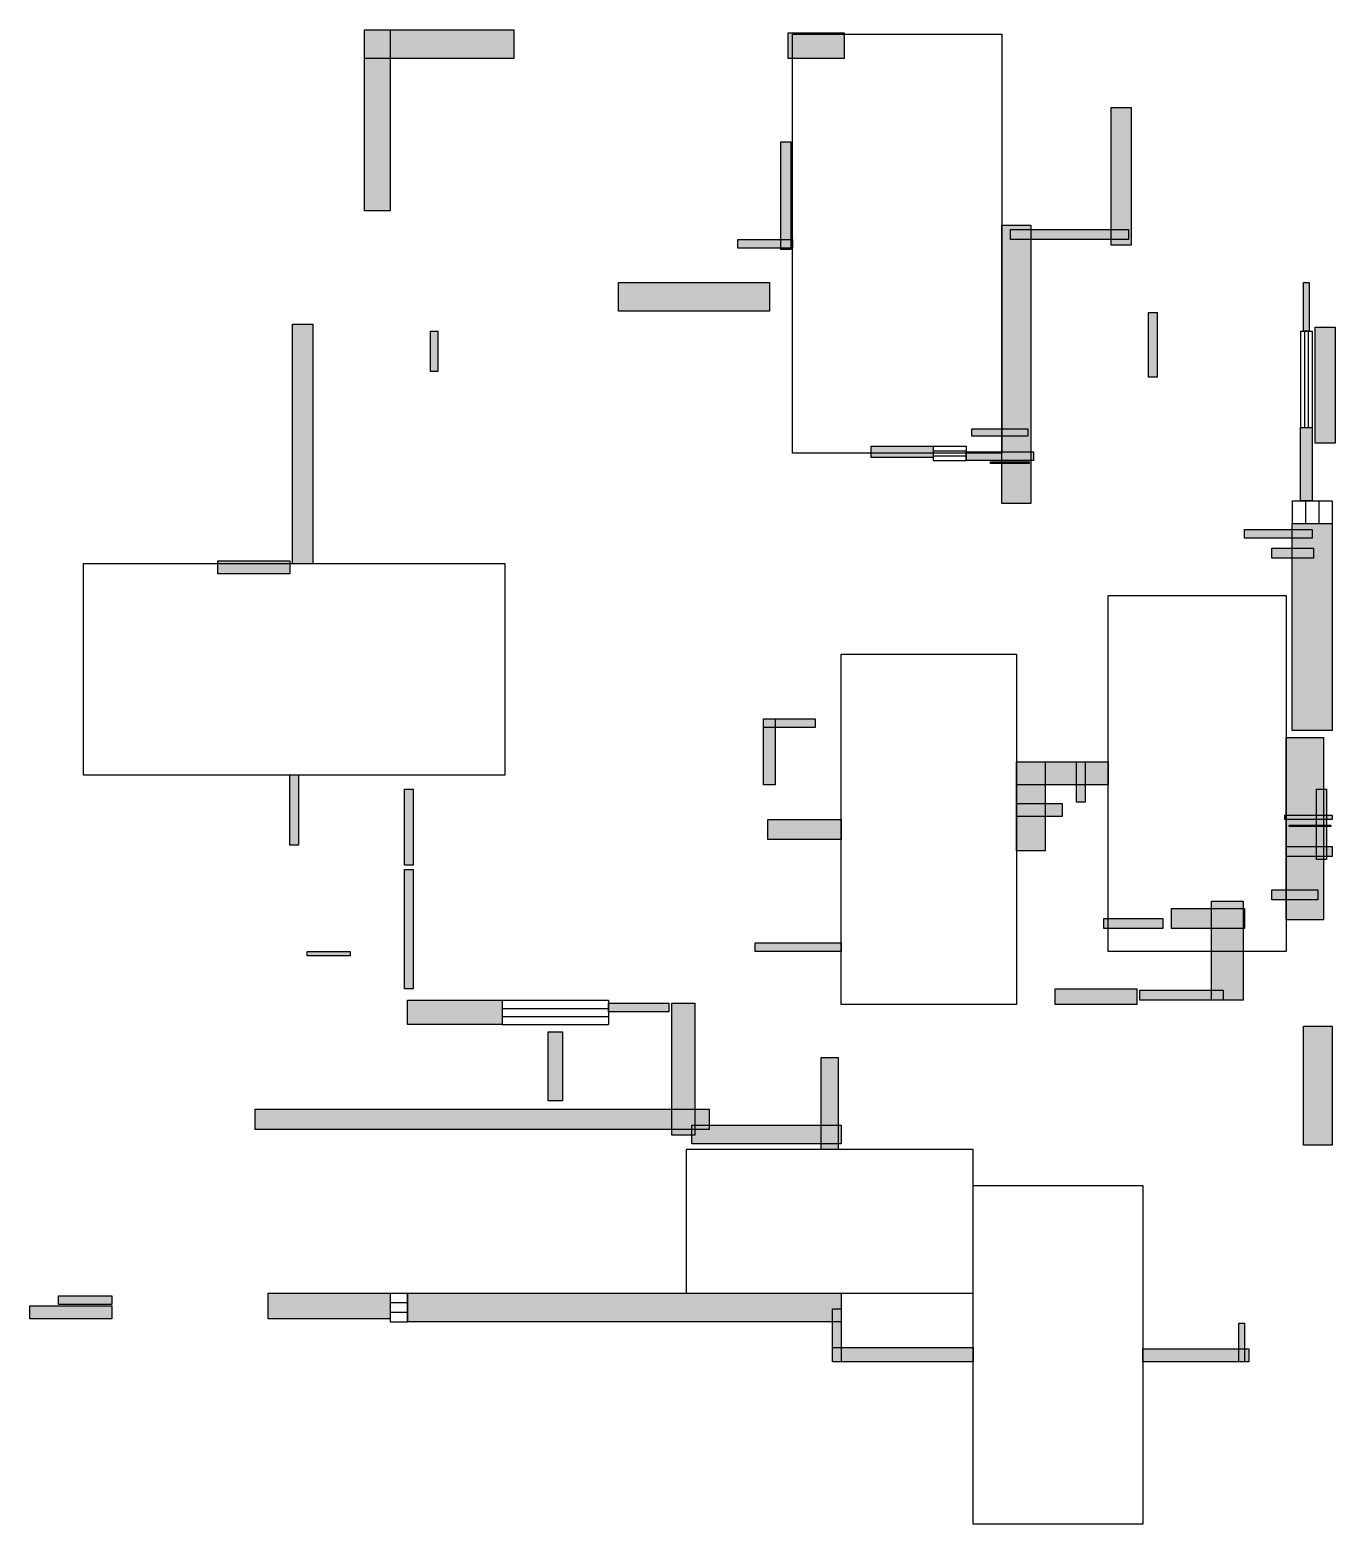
# Model space of a CAD drawing. Header units: centimetres. Extents: x 151 to 951, y -67 to 849.
import ezdxf

# ---------------------------------------------------------------- set-up
doc = ezdxf.new("R2010")
doc.units = ezdxf.units.CM
for name, color, linetype in [('DOORZONE', 2, 'Continuous'), ('WALL', 7, 'Continuous'), ('WINDOW', 5, 'Continuous')]:
    doc.layers.add(name, color=color, linetype=linetype)

msp = doc.modelspace()

# ---------------------------------------------------------------- hatches: boundary and pattern name
at = {"layer": 'WALL'}
h = msp.add_hatch(color=256, dxfattribs=at)
h.dxf.hatch_style = 1
h.paths.add_polyline_path([(356.4, 849.2), (447.92, 849.2), (447.92, 831.6), (356.4, 831.6)])
h = msp.add_hatch(color=256, dxfattribs=at)
h.dxf.hatch_style = 1
h.paths.add_polyline_path([(356.4, 849.2), (372.24, 849.2), (372.24, 738.32), (356.4, 738.32)])
h = msp.add_hatch(color=256, dxfattribs=at)
h.dxf.hatch_style = 1
h.paths.add_polyline_path([(616, 847.44), (650.32, 847.44), (650.32, 831.6), (616, 831.6)])
h = msp.add_hatch(color=256, dxfattribs=at)
h.dxf.hatch_style = 1
h.paths.add_polyline_path([(814, 801.68), (826.32, 801.68), (826.32, 717.2), (814, 717.2)])
h = msp.add_hatch(color=256, dxfattribs=at)
h.dxf.hatch_style = 1
h.paths.add_polyline_path([(611.6, 780.56), (617.76, 780.56), (617.76, 714.56), (611.6, 714.56)])
h = msp.add_hatch(color=256, dxfattribs=at)
h.dxf.hatch_style = 1
h.paths.add_polyline_path([(747.12, 729.52), (764.72, 729.52), (764.72, 558.8), (747.12, 558.8)])
h = msp.add_hatch(color=256, dxfattribs=at)
h.dxf.hatch_style = 1
h.paths.add_polyline_path([(752.4, 726.88), (824.56, 726.88), (824.56, 720.72), (752.4, 720.72)])
h = msp.add_hatch(color=256, dxfattribs=at)
h.dxf.hatch_style = 1
h.paths.add_polyline_path([(585.2, 720.72), (618.64, 720.72), (618.64, 715.44), (585.2, 715.44)])
h = msp.add_hatch(color=256, dxfattribs=at)
h.dxf.hatch_style = 1
h.paths.add_polyline_path([(512.16, 694.32), (604.56, 694.32), (604.56, 676.72), (512.16, 676.72)])
h = msp.add_hatch(color=256, dxfattribs=at)
h.dxf.hatch_style = 1
h.paths.add_polyline_path([(931.92, 694.32), (935.44, 694.32), (935.44, 664.4), (931.92, 664.4)])
h = msp.add_hatch(color=256, dxfattribs=at)
h.dxf.hatch_style = 1
h.paths.add_polyline_path([(312.4, 668.8), (324.72, 668.8), (324.72, 521.84), (312.4, 521.84)])
h = msp.add_hatch(color=256, dxfattribs=at)
h.dxf.hatch_style = 1
h.paths.add_polyline_path([(836.88, 675.84), (842.16, 675.84), (842.16, 636.24), (836.88, 636.24)])
h = msp.add_hatch(color=256, dxfattribs=at)
h.dxf.hatch_style = 1
h.paths.add_polyline_path([(396.88, 664.4), (401.28, 664.4), (401.28, 639.76), (396.88, 639.76)])
h = msp.add_hatch(color=256, dxfattribs=at)
h.dxf.hatch_style = 1
h.paths.add_polyline_path([(938.96, 667.04), (951.28, 667.04), (951.28, 595.76), (938.96, 595.76)])
h = msp.add_hatch(color=256, dxfattribs=at)
h.dxf.hatch_style = 1
h.paths.add_polyline_path([(930.16, 605.44), (937.2, 605.44), (937.2, 560.56), (930.16, 560.56)])
h = msp.add_hatch(color=256, dxfattribs=at)
h.dxf.hatch_style = 1
h.paths.add_polyline_path([(728.64, 604.56), (762.96, 604.56), (762.96, 600.16), (728.64, 600.16)])
h = msp.add_hatch(color=256, dxfattribs=at)
h.dxf.hatch_style = 1
h.paths.add_polyline_path([(667.04, 594), (704.88, 594), (704.88, 586.96), (667.04, 586.96)])
h = msp.add_hatch(color=256, dxfattribs=at)
h.dxf.hatch_style = 1
h.paths.add_polyline_path([(725.12, 590.48), (766.48, 590.48), (766.48, 585.2), (725.12, 585.2)])
h = msp.add_hatch(color=256, dxfattribs=at)
h.dxf.hatch_style = 1
h.paths.add_polyline_path([(740.08, 584.32), (763.84, 584.32), (763.84, 583.44), (740.08, 583.44)])
h = msp.add_hatch(color=256, dxfattribs=at)
h.dxf.hatch_style = 1
h.paths.add_polyline_path([(895.84, 542.96), (937.2, 542.96), (937.2, 537.68), (895.84, 537.68)])
h = msp.add_hatch(color=256, dxfattribs=at)
h.dxf.hatch_style = 1
h.paths.add_polyline_path([(924.88, 546.48), (949.52, 546.48), (949.52, 419.76), (924.88, 419.76)])
h = msp.add_hatch(color=256, dxfattribs=at)
h.dxf.hatch_style = 1
h.paths.add_polyline_path([(912.56, 531.52), (938.08, 531.52), (938.08, 525.36), (912.56, 525.36)])
h = msp.add_hatch(color=256, dxfattribs=at)
h.dxf.hatch_style = 1
h.paths.add_polyline_path([(266.64, 523.6), (310.64, 523.6), (310.64, 515.68), (266.64, 515.68)])
h = msp.add_hatch(color=256, dxfattribs=at)
h.dxf.hatch_style = 1
h.paths.add_polyline_path([(601.04, 426.8), (632.72, 426.8), (632.72, 421.52), (601.04, 421.52)])
h = msp.add_hatch(color=256, dxfattribs=at)
h.dxf.hatch_style = 1
h.paths.add_polyline_path([(601.04, 426.8), (608.08, 426.8), (608.08, 386.32), (601.04, 386.32)])
h = msp.add_hatch(color=256, dxfattribs=at)
h.dxf.hatch_style = 1
h.paths.add_polyline_path([(921.36, 415.36), (944.24, 415.36), (944.24, 303.6), (921.36, 303.6)])
h = msp.add_hatch(color=256, dxfattribs=at)
h.dxf.hatch_style = 1
h.paths.add_polyline_path([(755.92, 400.4), (812.24, 400.4), (812.24, 386.32), (755.92, 386.32)])
h = msp.add_hatch(color=256, dxfattribs=at)
h.dxf.hatch_style = 1
h.paths.add_polyline_path([(755.92, 400.4), (773.52, 400.4), (773.52, 345.84), (755.92, 345.84)])
h = msp.add_hatch(color=256, dxfattribs=at)
h.dxf.hatch_style = 1
h.paths.add_polyline_path([(792.88, 400.4), (798.16, 400.4), (798.16, 375.76), (792.88, 375.76)])
h = msp.add_hatch(color=256, dxfattribs=at)
h.dxf.hatch_style = 1
h.paths.add_polyline_path([(310.64, 392.48), (315.92, 392.48), (315.92, 349.36), (310.64, 349.36)])
h = msp.add_hatch(color=256, dxfattribs=at)
h.dxf.hatch_style = 1
h.paths.add_polyline_path([(381.04, 383.68), (386.32, 383.68), (386.32, 337.04), (381.04, 337.04)])
h = msp.add_hatch(color=256, dxfattribs=at)
h.dxf.hatch_style = 1
h.paths.add_polyline_path([(939.84, 383.68), (946, 383.68), (946, 340.56), (939.84, 340.56)])
h = msp.add_hatch(color=256, dxfattribs=at)
h.dxf.hatch_style = 1
h.paths.add_polyline_path([(755.92, 374.88), (784.08, 374.88), (784.08, 366.96), (755.92, 366.96)])
h = msp.add_hatch(color=256, dxfattribs=at)
h.dxf.hatch_style = 1
h.paths.add_polyline_path([(920.48, 367.84), (949.52, 367.84), (949.52, 365.2), (920.48, 365.2)])
h = msp.add_hatch(color=256, dxfattribs=at)
h.dxf.hatch_style = 1
h.paths.add_polyline_path([(603.68, 365.2), (648.56, 365.2), (648.56, 352.88), (603.68, 352.88)])
h = msp.add_hatch(color=256, dxfattribs=at)
h.dxf.hatch_style = 1
h.paths.add_polyline_path([(923.12, 361.68), (948.64, 361.68), (948.64, 360.8), (923.12, 360.8)])
h = msp.add_hatch(color=256, dxfattribs=at)
h.dxf.hatch_style = 1
h.paths.add_polyline_path([(921.36, 348.48), (949.52, 348.48), (949.52, 342.32), (921.36, 342.32)])
h = msp.add_hatch(color=256, dxfattribs=at)
h.dxf.hatch_style = 1
h.paths.add_polyline_path([(381.04, 334.4), (386.32, 334.4), (386.32, 261.36), (381.04, 261.36)])
h = msp.add_hatch(color=256, dxfattribs=at)
h.dxf.hatch_style = 1
h.paths.add_polyline_path([(912.56, 322.08), (940.72, 322.08), (940.72, 315.92), (912.56, 315.92)])
h = msp.add_hatch(color=256, dxfattribs=at)
h.dxf.hatch_style = 1
h.paths.add_polyline_path([(875.6, 315.04), (894.96, 315.04), (894.96, 254.32), (875.6, 254.32)])
h = msp.add_hatch(color=256, dxfattribs=at)
h.dxf.hatch_style = 1
h.paths.add_polyline_path([(809.6, 304.48), (845.68, 304.48), (845.68, 298.32), (809.6, 298.32)])
h = msp.add_hatch(color=256, dxfattribs=at)
h.dxf.hatch_style = 1
h.paths.add_polyline_path([(850.96, 310.64), (895.84, 310.64), (895.84, 298.32), (850.96, 298.32)])
h = msp.add_hatch(color=256, dxfattribs=at)
h.dxf.hatch_style = 1
h.paths.add_polyline_path([(321.2, 284.24), (347.6, 284.24), (347.6, 281.6), (321.2, 281.6)])
h = msp.add_hatch(color=256, dxfattribs=at)
h.dxf.hatch_style = 1
h.paths.add_polyline_path([(595.76, 289.52), (648.56, 289.52), (648.56, 284.24), (595.76, 284.24)])
h = msp.add_hatch(color=256, dxfattribs=at)
h.dxf.hatch_style = 1
h.paths.add_polyline_path([(779.68, 261.36), (829.84, 261.36), (829.84, 251.68), (779.68, 251.68)])
h = msp.add_hatch(color=256, dxfattribs=at)
h.dxf.hatch_style = 1
h.paths.add_polyline_path([(831.6, 260.48), (882.64, 260.48), (882.64, 254.32), (831.6, 254.32)])
h = msp.add_hatch(color=256, dxfattribs=at)
h.dxf.hatch_style = 1
h.paths.add_polyline_path([(382.8, 254.32), (440.88, 254.32), (440.88, 239.36), (382.8, 239.36)])
h = msp.add_hatch(color=256, dxfattribs=at)
h.dxf.hatch_style = 1
h.paths.add_polyline_path([(506, 252.56), (542.96, 252.56), (542.96, 247.28), (506, 247.28)])
h = msp.add_hatch(color=256, dxfattribs=at)
h.dxf.hatch_style = 1
h.paths.add_polyline_path([(544.72, 252.56), (558.8, 252.56), (558.8, 171.6), (544.72, 171.6)])
h = msp.add_hatch(color=256, dxfattribs=at)
h.dxf.hatch_style = 1
h.paths.add_polyline_path([(931.92, 238.48), (949.52, 238.48), (949.52, 165.44), (931.92, 165.44)])
h = msp.add_hatch(color=256, dxfattribs=at)
h.dxf.hatch_style = 1
h.paths.add_polyline_path([(469.04, 234.96), (477.84, 234.96), (477.84, 192.72), (469.04, 192.72)])
h = msp.add_hatch(color=256, dxfattribs=at)
h.dxf.hatch_style = 1
h.paths.add_polyline_path([(636.24, 219.12), (646.8, 219.12), (646.8, 162.8), (636.24, 162.8)])
h = msp.add_hatch(color=256, dxfattribs=at)
h.dxf.hatch_style = 1
h.paths.add_polyline_path([(289.52, 187.44), (567.6, 187.44), (567.6, 175.12), (289.52, 175.12)])
h = msp.add_hatch(color=256, dxfattribs=at)
h.dxf.hatch_style = 1
h.paths.add_polyline_path([(557.04, 177.76), (648.56, 177.76), (648.56, 166.32), (557.04, 166.32)])
h = msp.add_hatch(color=256, dxfattribs=at)
h.dxf.hatch_style = 1
h.paths.add_polyline_path([(297.44, 74.8), (372.24, 74.8), (372.24, 58.96), (297.44, 58.96)])
h = msp.add_hatch(color=256, dxfattribs=at)
h.dxf.hatch_style = 1
h.paths.add_polyline_path([(382.8, 74.8), (648.56, 74.8), (648.56, 57.2), (382.8, 57.2)])
h = msp.add_hatch(color=256, dxfattribs=at)
h.dxf.hatch_style = 1
h.paths.add_polyline_path([(151.36, 66.88), (201.52, 66.88), (201.52, 58.96), (151.36, 58.96)])
h = msp.add_hatch(color=256, dxfattribs=at)
h.dxf.hatch_style = 1
h.paths.add_polyline_path([(168.96, 73.04), (201.52, 73.04), (201.52, 67.76), (168.96, 67.76)])
h = msp.add_hatch(color=256, dxfattribs=at)
h.dxf.hatch_style = 1
h.paths.add_polyline_path([(643.28, 65.12), (648.56, 65.12), (648.56, 32.56), (643.28, 32.56)])
h = msp.add_hatch(color=256, dxfattribs=at)
h.dxf.hatch_style = 1
h.paths.add_polyline_path([(892.32, 56.32), (895.84, 56.32), (895.84, 32.56), (892.32, 32.56)])
h = msp.add_hatch(color=256, dxfattribs=at)
h.dxf.hatch_style = 1
h.paths.add_polyline_path([(643.28, 41.36), (729.52, 41.36), (729.52, 32.56), (643.28, 32.56)])
h = msp.add_hatch(color=256, dxfattribs=at)
h.dxf.hatch_style = 1
h.paths.add_polyline_path([(833.36, 40.48), (898.48, 40.48), (898.48, 32.56), (833.36, 32.56)])

# ---------------------------------------------------------------- linework, layer by layer
at = {"layer": 'DOORZONE'}
for points in [[(618.64, 846.56), (747.12, 846.56), (747.12, 589.6), (618.64, 589.6)], [(183.92, 521.84), (183.92, 392.48), (442.64, 392.48), (442.64, 521.84)], [(812.24, 502.48), (921.36, 502.48), (921.36, 284.24), (812.24, 284.24)], [(648.56, 466.4), (755.92, 466.4), (755.92, 251.68), (648.56, 251.68)], [(553.52, 162.8), (553.52, 74.8), (729.52, 74.8), (729.52, 162.8)], [(729.52, 140.8), (833.36, 140.8), (833.36, -66.88), (729.52, -66.88)]]:
    msp.add_lwpolyline(points, close=True, dxfattribs=at)
at = {"layer": 'WALL'}
for points in [[(356.4, 849.2), (447.92, 849.2), (447.92, 831.6), (356.4, 831.6)], [(356.4, 849.2), (372.24, 849.2), (372.24, 738.32), (356.4, 738.32)], [(616, 847.44), (650.32, 847.44), (650.32, 831.6), (616, 831.6)], [(814, 801.68), (826.32, 801.68), (826.32, 717.2), (814, 717.2)], [(611.6, 780.56), (617.76, 780.56), (617.76, 714.56), (611.6, 714.56)], [(747.12, 729.52), (764.72, 729.52), (764.72, 558.8), (747.12, 558.8)], [(752.4, 726.88), (824.56, 726.88), (824.56, 720.72), (752.4, 720.72)], [(585.2, 720.72), (618.64, 720.72), (618.64, 715.44), (585.2, 715.44)], [(512.16, 694.32), (604.56, 694.32), (604.56, 676.72), (512.16, 676.72)], [(931.92, 694.32), (935.44, 694.32), (935.44, 664.4), (931.92, 664.4)], [(312.4, 668.8), (324.72, 668.8), (324.72, 521.84), (312.4, 521.84)], [(836.88, 675.84), (842.16, 675.84), (842.16, 636.24), (836.88, 636.24)], [(396.88, 664.4), (401.28, 664.4), (401.28, 639.76), (396.88, 639.76)], [(938.96, 667.04), (951.28, 667.04), (951.28, 595.76), (938.96, 595.76)], [(930.16, 605.44), (937.2, 605.44), (937.2, 560.56), (930.16, 560.56)], [(728.64, 604.56), (762.96, 604.56), (762.96, 600.16), (728.64, 600.16)], [(667.04, 594), (704.88, 594), (704.88, 586.96), (667.04, 586.96)], [(725.12, 590.48), (766.48, 590.48), (766.48, 585.2), (725.12, 585.2)], [(740.08, 584.32), (763.84, 584.32), (763.84, 583.44), (740.08, 583.44)], [(895.84, 542.96), (937.2, 542.96), (937.2, 537.68), (895.84, 537.68)], [(924.88, 546.48), (949.52, 546.48), (949.52, 419.76), (924.88, 419.76)], [(912.56, 531.52), (938.08, 531.52), (938.08, 525.36), (912.56, 525.36)], [(266.64, 523.6), (310.64, 523.6), (310.64, 515.68), (266.64, 515.68)], [(601.04, 426.8), (632.72, 426.8), (632.72, 421.52), (601.04, 421.52)], [(601.04, 426.8), (608.08, 426.8), (608.08, 386.32), (601.04, 386.32)], [(921.36, 415.36), (944.24, 415.36), (944.24, 303.6), (921.36, 303.6)], [(755.92, 400.4), (812.24, 400.4), (812.24, 386.32), (755.92, 386.32)], [(755.92, 400.4), (773.52, 400.4), (773.52, 345.84), (755.92, 345.84)], [(792.88, 400.4), (798.16, 400.4), (798.16, 375.76), (792.88, 375.76)], [(310.64, 392.48), (315.92, 392.48), (315.92, 349.36), (310.64, 349.36)], [(381.04, 383.68), (386.32, 383.68), (386.32, 337.04), (381.04, 337.04)], [(939.84, 383.68), (946, 383.68), (946, 340.56), (939.84, 340.56)], [(755.92, 374.88), (784.08, 374.88), (784.08, 366.96), (755.92, 366.96)], [(920.48, 367.84), (949.52, 367.84), (949.52, 365.2), (920.48, 365.2)], [(603.68, 365.2), (648.56, 365.2), (648.56, 352.88), (603.68, 352.88)], [(923.12, 361.68), (948.64, 361.68), (948.64, 360.8), (923.12, 360.8)], [(921.36, 348.48), (949.52, 348.48), (949.52, 342.32), (921.36, 342.32)], [(381.04, 334.4), (386.32, 334.4), (386.32, 261.36), (381.04, 261.36)], [(912.56, 322.08), (940.72, 322.08), (940.72, 315.92), (912.56, 315.92)], [(875.6, 315.04), (894.96, 315.04), (894.96, 254.32), (875.6, 254.32)], [(809.6, 304.48), (845.68, 304.48), (845.68, 298.32), (809.6, 298.32)], [(850.96, 310.64), (895.84, 310.64), (895.84, 298.32), (850.96, 298.32)], [(321.2, 284.24), (347.6, 284.24), (347.6, 281.6), (321.2, 281.6)], [(595.76, 289.52), (648.56, 289.52), (648.56, 284.24), (595.76, 284.24)], [(779.68, 261.36), (829.84, 261.36), (829.84, 251.68), (779.68, 251.68)], [(831.6, 260.48), (882.64, 260.48), (882.64, 254.32), (831.6, 254.32)], [(382.8, 254.32), (440.88, 254.32), (440.88, 239.36), (382.8, 239.36)], [(506, 252.56), (542.96, 252.56), (542.96, 247.28), (506, 247.28)], [(544.72, 252.56), (558.8, 252.56), (558.8, 171.6), (544.72, 171.6)], [(931.92, 238.48), (949.52, 238.48), (949.52, 165.44), (931.92, 165.44)], [(469.04, 234.96), (477.84, 234.96), (477.84, 192.72), (469.04, 192.72)], [(636.24, 219.12), (646.8, 219.12), (646.8, 162.8), (636.24, 162.8)], [(289.52, 187.44), (567.6, 187.44), (567.6, 175.12), (289.52, 175.12)], [(557.04, 177.76), (648.56, 177.76), (648.56, 166.32), (557.04, 166.32)], [(297.44, 74.8), (372.24, 74.8), (372.24, 58.96), (297.44, 58.96)], [(382.8, 74.8), (648.56, 74.8), (648.56, 57.2), (382.8, 57.2)], [(151.36, 66.88), (201.52, 66.88), (201.52, 58.96), (151.36, 58.96)], [(168.96, 73.04), (201.52, 73.04), (201.52, 67.76), (168.96, 67.76)], [(643.28, 65.12), (648.56, 65.12), (648.56, 32.56), (643.28, 32.56)], [(892.32, 56.32), (895.84, 56.32), (895.84, 32.56), (892.32, 32.56)], [(643.28, 41.36), (729.52, 41.36), (729.52, 32.56), (643.28, 32.56)], [(833.36, 40.48), (898.48, 40.48), (898.48, 32.56), (833.36, 32.56)]]:
    msp.add_lwpolyline(points, close=True, dxfattribs=at)
at = {"layer": 'WINDOW'}
for p, q in [((930.16, 664.4), (930.16, 605.44)), ((930.16, 664.4), (937.2, 664.4)), ((932.51, 664.4), (932.51, 605.44)), ((934.85, 664.4), (934.85, 605.44)), ((937.2, 664.4), (937.2, 605.44)), ((930.16, 605.44), (937.2, 605.44)), ((704.88, 594), (725.12, 594)), ((704.88, 594), (704.88, 585.2)), ((704.88, 591.07), (725.12, 591.07)), ((704.88, 588.13), (725.12, 588.13)), ((725.12, 594), (725.12, 585.2)), ((704.88, 585.2), (725.12, 585.2)), ((924.88, 560.56), (924.88, 546.48)), ((924.88, 560.56), (949.52, 560.56)), ((933.09, 560.56), (933.09, 546.48)), ((941.31, 560.56), (941.31, 546.48)), ((949.52, 560.56), (949.52, 546.48)), ((924.88, 546.48), (949.52, 546.48)), ((440.88, 254.32), (506, 254.32)), ((440.88, 254.32), (440.88, 239.36)), ((440.88, 249.33), (506, 249.33)), ((506, 254.32), (506, 239.36)), ((440.88, 244.35), (506, 244.35)), ((440.88, 239.36), (506, 239.36)), ((372.24, 74.8), (382.8, 74.8)), ((372.24, 74.8), (372.24, 57.2)), ((382.8, 74.8), (382.8, 57.2)), ((372.24, 68.93), (382.8, 68.93)), ((372.24, 63.07), (382.8, 63.07)), ((372.24, 57.2), (382.8, 57.2))]:
    msp.add_line(p, q, dxfattribs=at)

doc.saveas('drawing.dxf')
